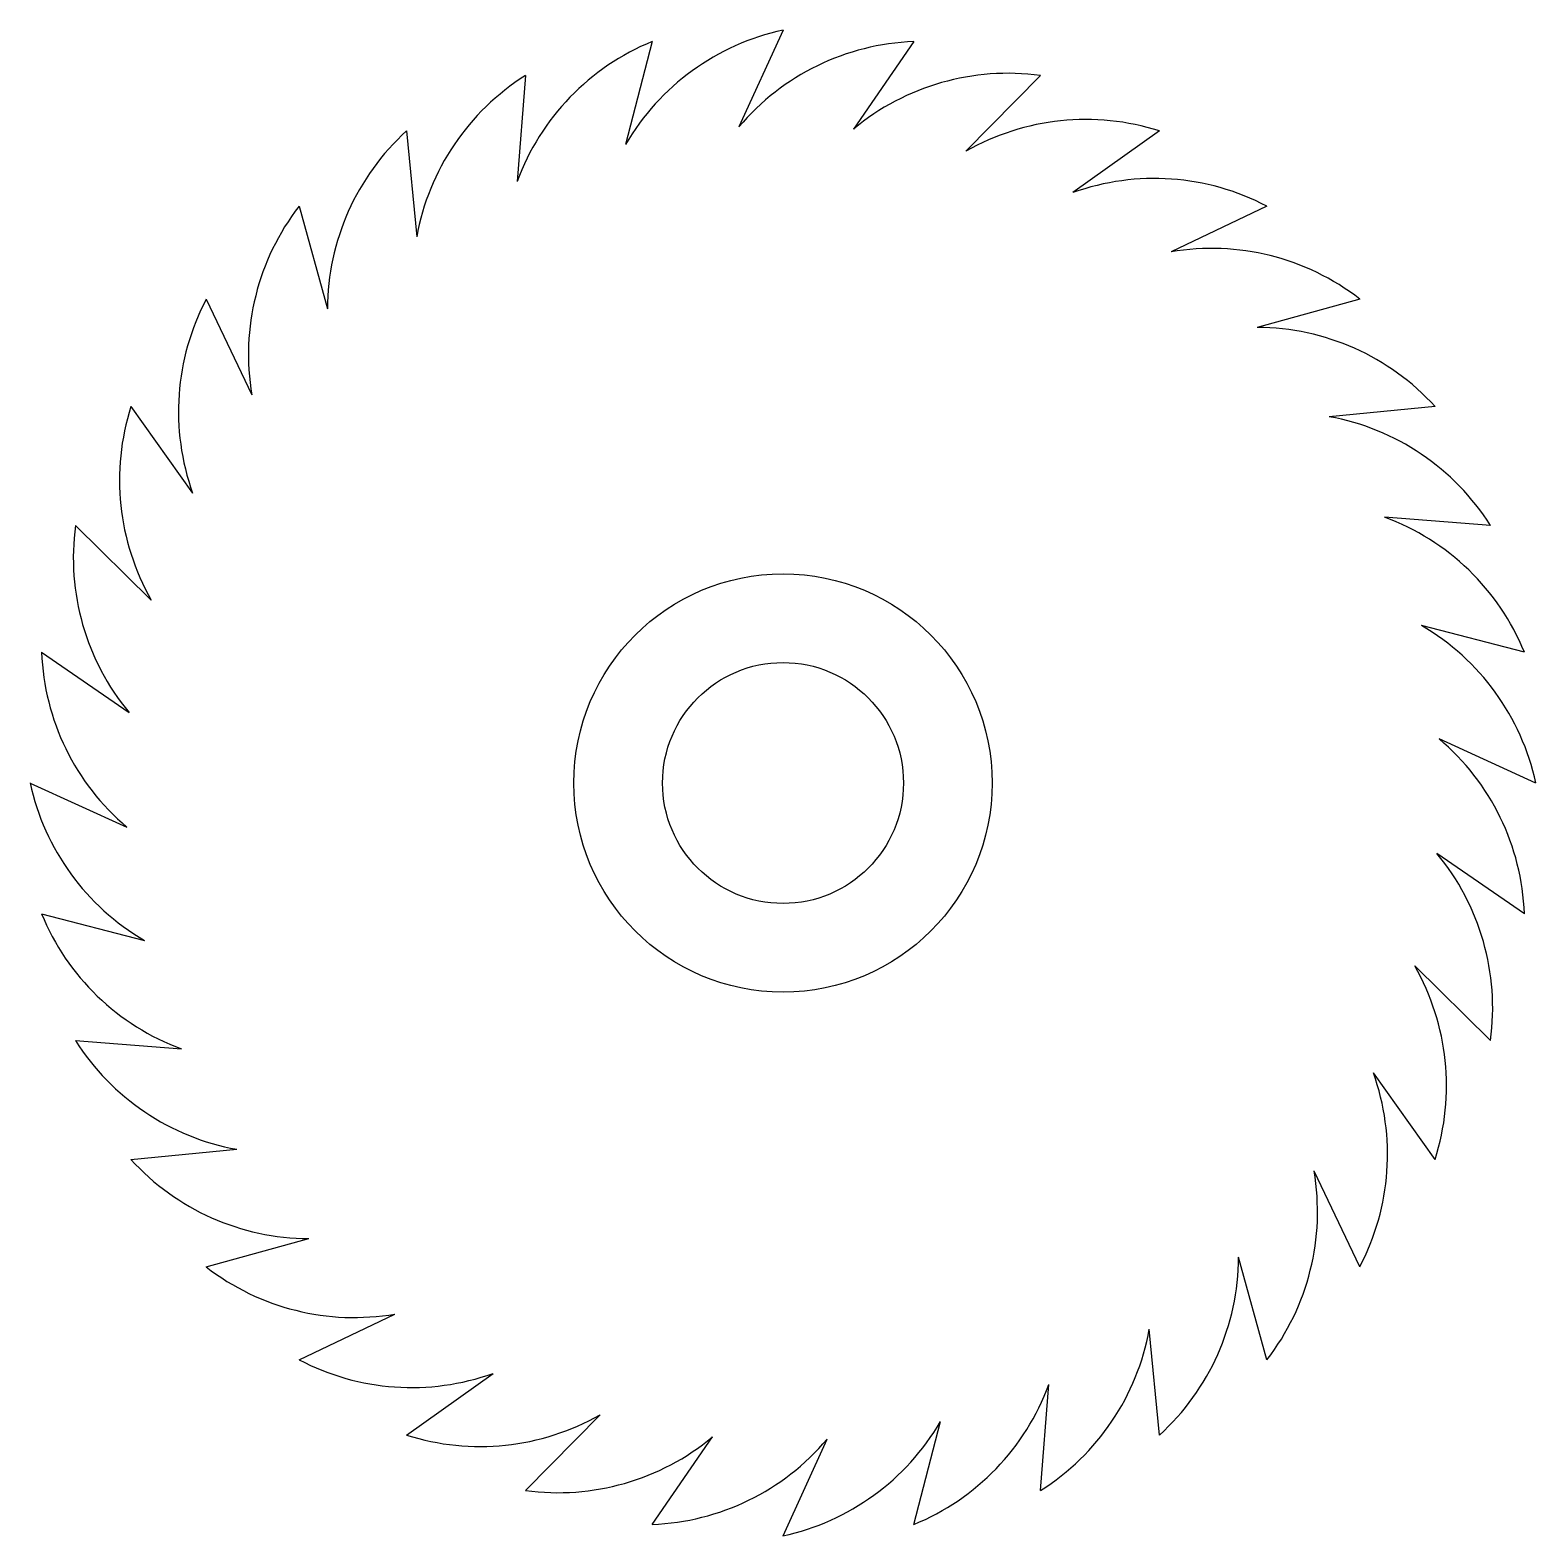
# Model space of a CAD drawing. Header units: inches. Extents: x 372 to 872, y 27 to 527.
import ezdxf

# ---------------------------------------------------------------- set-up
doc = ezdxf.new("R2010")
doc.units = ezdxf.units.IN
doc.header["$MEASUREMENT"] = 0
for name, color, linetype, plot in [('Cerc mare', 6, 'Continuous', False), ('Cerc mic', 4, 'Continuous', False), ('Zimti', 30, 'Continuous', False)]:
    doc.layers.add(name, color=color, linetype=linetype, plot=plot)

msp = doc.modelspace()

# ---------------------------------------------------------------- linework, layer by layer
at = {"layer": 'Cerc mare'}
msp.add_circle((622.05, 277.29), 69.39, dxfattribs=at)
at = {"layer": 'Cerc mic'}
msp.add_circle((622.05, 277.29), 39.97, dxfattribs=at)
at = {"layer": 'Zimti'}
for p, q in [((622.05, 527.09), (607.41, 495.01)), ((578.67, 523.29), (569.82, 489.16)), ((665.42, 523.29), (645.43, 494.25)), ((536.61, 512.02), (533.82, 476.87)), ((707.48, 512.02), (682.75, 486.89)), ((497.15, 493.62), (500.51, 458.52)), ((746.94, 493.62), (718.23, 473.16)), ((461.48, 468.65), (470.88, 434.66)), ((782.61, 468.65), (750.78, 453.49)), ((430.69, 437.86), (445.85, 406.03)), ((813.4, 437.86), (779.42, 428.45)), ((405.72, 402.19), (426.18, 373.47)), ((838.37, 402.19), (803.27, 398.83)), ((856.78, 362.73), (821.63, 365.51)), ((387.31, 362.73), (412.45, 338)), ((868.05, 320.67), (833.91, 329.52)), ((376.04, 320.67), (405.09, 300.68)), ((871.84, 277.29), (839.76, 291.93)), ((372.25, 277.29), (404.33, 262.65)), ((868.05, 233.92), (839, 253.9)), ((376.04, 233.92), (410.18, 225.07)), ((856.78, 191.86), (831.64, 216.59)), ((387.31, 191.86), (422.46, 189.07)), ((838.37, 152.4), (817.91, 181.11)), ((405.72, 152.4), (440.82, 155.76)), ((813.4, 116.73), (798.24, 148.56)), ((430.69, 116.73), (464.67, 126.13)), ((782.61, 85.94), (773.21, 119.92)), ((461.48, 85.94), (493.31, 101.1)), ((746.94, 60.96), (743.58, 96.06)), ((497.15, 60.96), (525.86, 81.42)), ((707.48, 42.56), (710.27, 77.71)), ((536.61, 42.56), (561.34, 67.7)), ((665.42, 31.29), (674.27, 65.43)), ((578.67, 31.29), (598.66, 60.34)), ((622.05, 27.5), (636.68, 59.58))]:
    msp.add_line(p, q, dxfattribs=at)
for centre, start, end in [((639.04, 448.77), 102.2427, 149.7354), ((609, 449.12), 112.2427, 159.7354), ((668.56, 443.22), 92.2427, 139.7354), ((579.37, 444.24), 122.2427, 169.7354), ((696.66, 432.62), 82.2427, 129.7354), ((722.5, 417.3), 72.2427, 119.7354), ((551.02, 434.29), 132.2427, 179.7354), ((745.29, 397.73), 62.2427, 109.7354), ((524.84, 419.58), 142.2427, 189.7354), ((764.33, 374.5), 52.2427, 99.7354), ((501.61, 400.54), 152.2427, 199.7354), ((779.05, 348.32), 42.2427, 89.7354), ((482.04, 377.75), 162.2427, 209.7354), ((788.99, 319.97), 32.2427, 79.7354), ((793.87, 290.33), 22.2427, 69.7354), ((466.72, 351.91), 172.2427, 219.7354), ((793.52, 260.3), 12.2427, 59.7354), ((456.12, 323.81), 182.2427, 229.7354), ((787.97, 230.78), 2.2427, 49.7354), ((450.57, 294.29), 192.2427, 239.7354), ((777.37, 202.68), 352.2427, 39.7354), ((450.22, 264.25), 202.2427, 249.7354), ((762.05, 176.84), 342.2427, 29.7354), ((455.1, 234.61), 212.2427, 259.7354), ((742.48, 154.05), 332.2427, 19.7354), ((465.04, 206.27), 222.2427, 269.7354), ((719.25, 135.01), 322.2427, 9.7354), ((693.07, 120.29), 312.2427, 359.7354), ((479.76, 180.09), 232.2427, 279.7354), ((664.73, 110.34), 302.2427, 349.7354), ((498.8, 156.86), 242.2427, 289.7354), ((635.09, 105.47), 292.2427, 339.7354), ((521.59, 137.29), 252.2427, 299.7354), ((605.05, 105.81), 282.2427, 329.7354), ((547.43, 121.97), 262.2427, 309.7354), ((575.53, 111.37), 272.2427, 319.7354)]:
    msp.add_arc(centre, 80.14, start, end, dxfattribs=at)

doc.saveas('drawing.dxf')
